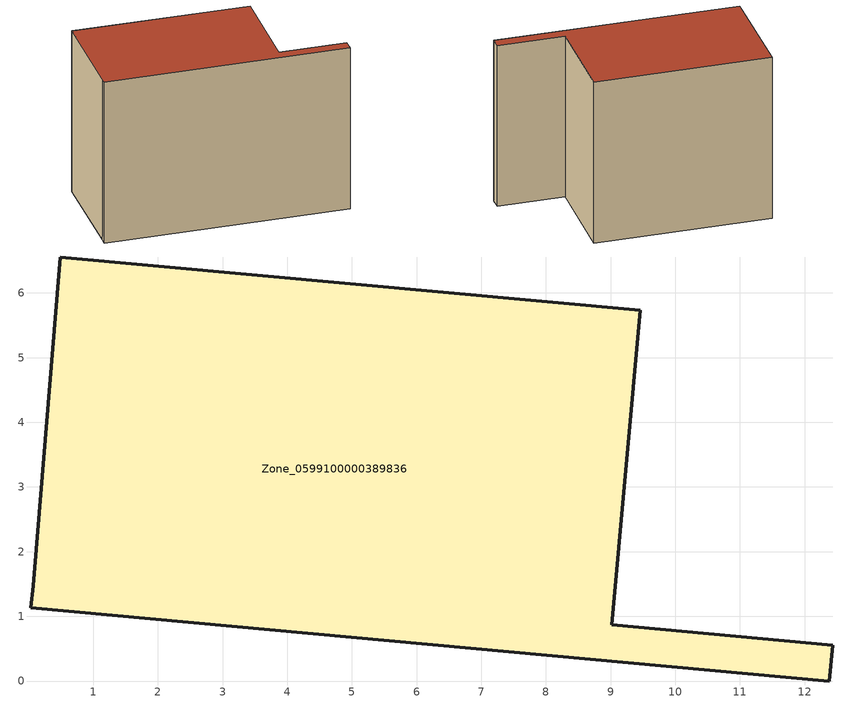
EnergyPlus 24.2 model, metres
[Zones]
Zone_0599100000389836
 floor ground (C_G): 0.04,1.13 0.07,1.47 0.49,6.56 9.46,5.74 9.02,0.87 12.43,0.56 12.38,0 z0
 wall outside (C_F): 12.38,0 12.43,0.56 9.02,0.87 9.46,5.74 0.49,6.56 0.07,1.47 0.04,1.13 12.38,0 z0:8.85
 roof outside (C_R): 0.07,1.47 0.04,1.13 12.38,0 12.43,0.56 9.02,0.87 9.46,5.74 0.49,6.56 z8.85
[BUILDING]
Pand.0599100000389836: North Axis=0; Terrain=City; Loads Convergence Tolerance Value=0.04; Temperature Convergence Tolerance Value=0.4; Solar Distribution=FullExterior; Maximum Number of Warmup Days=25; Minimum Number of Warmup Days=1
[Site:Location]
Rotterdam.The.Hague.AP_ZH_NLD Design_Conditions: Latitude=51.96; Longitude=4.45; Time Zone=1; Elevation=-4.5
[SITE:GROUNDTEMPERATURE:BUILDINGSURFACE]
18, 18, 18, 18, 18, 18, 18, 18, 18, 18, 18, 18
[MATERIAL] Thermal Absorptance=0.9; Solar Absorptance=0.7; Visible Absorptance=0.7
Name | Roughness | Thickness | Conductivity | Density | Specific Heat
G.TI.1992-2005 | MediumSmooth | 0.15 | 0.06 | 540 | 1210
F.TI.1992-2005 | Rough | 0.3 | 0.12 | 1920 | 840
R.TI.1992-2005 | MediumRough | 0.2 | 0.08 | 1500 | 1000
[CONSTRUCTION]
C_G: G.TI.1992-2005
C_F: F.TI.1992-2005
C_R: R.TI.1992-2005
[ZONE]
Zone_0599100000389836: Type=1; Multiplier=1; Ceiling Height=Autocalculate; Volume=Autocalculate; Floor Area=autocalculate; Part of Total Floor Area=Yes
[ZONEINFILTRATION:DESIGNFLOWRATE]
Infil_Zone_0599100000389836: Zone or ZoneList or Space or SpaceList=Zone_0599100000389836; Schedule=AlwaysOn; Design Flow Rate Calculation Method=Flow/Area; Flow Rate per Floor Area=0.0015; Constant Term Coefficient=1; Temperature Term Coefficient=0; Velocity Term Coefficient=0; Velocity Squared Term Coefficient=0
[HVACTEMPLATE:ZONE:IDEALLOADSAIRSYSTEM]
Zone_0599100000389836: Maximum Heating Supply Air Temperature=50; Minimum Cooling Supply Air Temperature=13; Maximum Heating Supply Air Humidity Ratio=0.0156; Minimum Cooling Supply Air Humidity Ratio=0.0077; Heating Limit=NoLimit; Cooling Limit=NoLimit; Dehumidification Control Type=ConstantSensibleHeatRatio; Cooling Sensible Heat Ratio=0.7; Dehumidification Setpoint=60; Humidification Control Type=None; Humidification Setpoint=30; Outdoor Air Method=None; Outdoor Air Flow Rate per Person=0.00944; Outdoor Air Flow Rate per Zone Floor Area=0; Outdoor Air Flow Rate per Zone=0; Demand Controlled Ventilation Type=None; Outdoor Air Economizer Type=NoEconomizer; Heat Recovery Type=None; Sensible Heat Recovery Effectiveness=0.7; Latent Heat Recovery Effectiveness=0.65
[ZONECONTROL:THERMOSTAT]
ThermostatControl_Zone_0599100000389836: Zone or ZoneList=Zone_0599100000389836; Control Type Schedule=DualSetpointControlType; Control 1=Thermostat_Zone_0599100000389836; Temperature Difference Between Cutout And Setpoint=0
[THERMOSTATSETPOINT:DUALSETPOINT]
Thermostat_Zone_0599100000389836: Heating Setpoint Temperature Schedule=HeatingSetpoint_Zone_0599100000389836; Cooling Setpoint Temperature Schedule=CoolingSetpoint_Zone_0599100000389836
[SCHEDULE:COMPACT]
HeatingSetpoint_Zone_0599100000389836: Through: 12/31, For: AllDays, Until: 24:00, 21
CoolingSetpoint_Zone_0599100000389836: Through: 12/31, For: AllDays, Until: 24:00, 24
DualSetpointControlType: Through: 12/31, For: AllDays, Until: 24:00, 4
AlwaysOn: Through: 12/31, For: AllDays, Until: 24:00, 1
